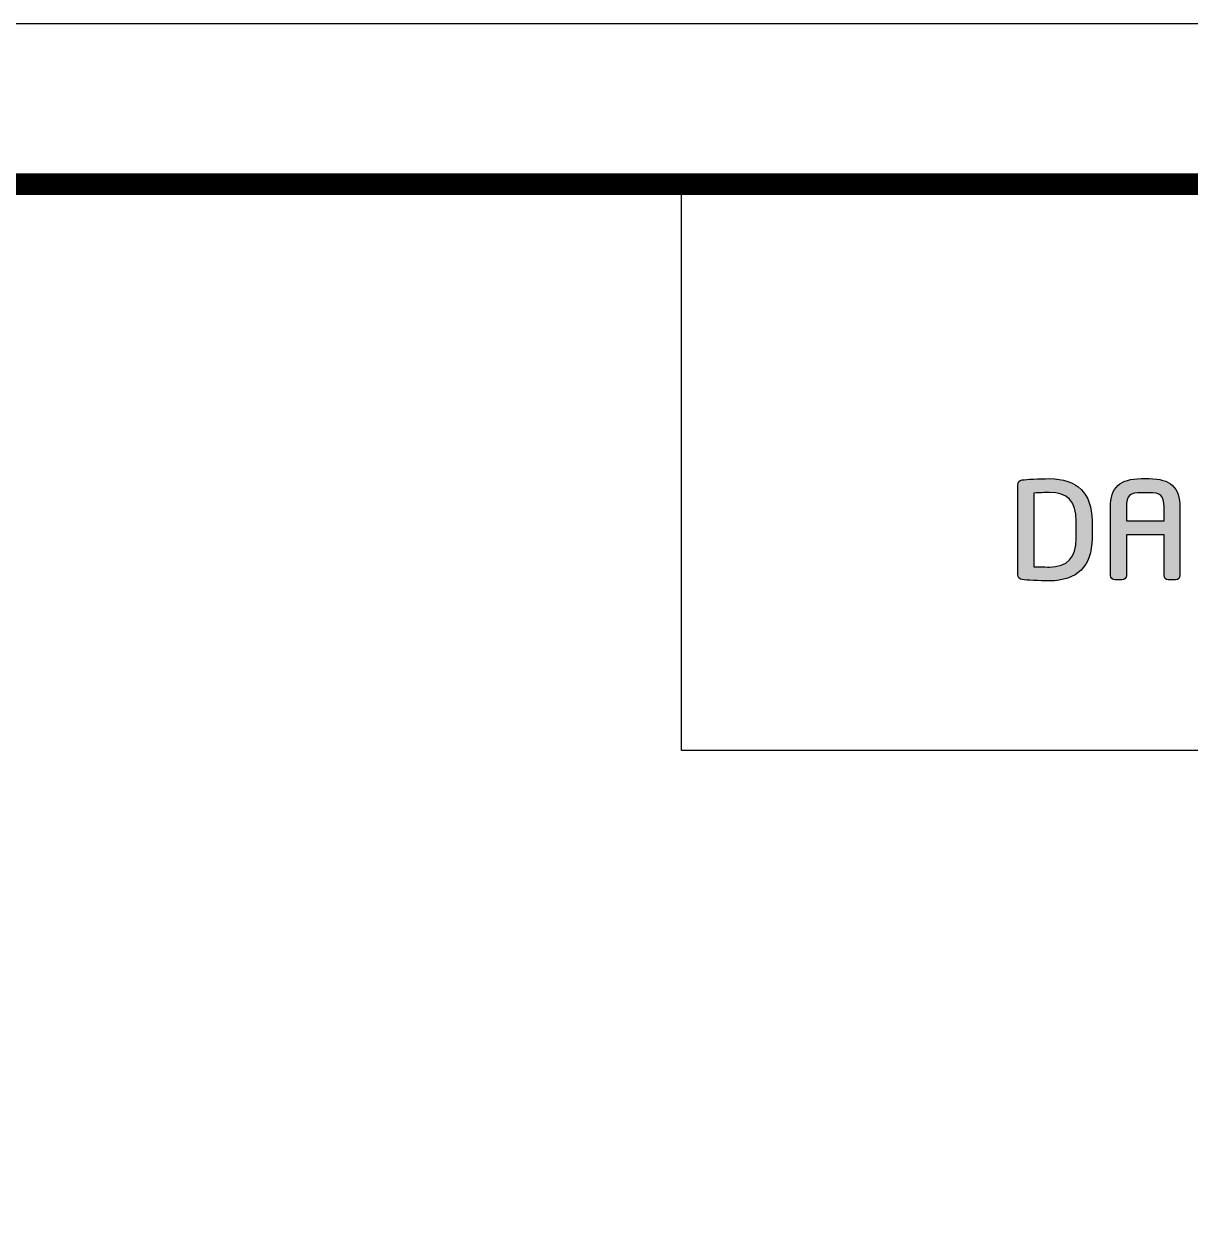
# Model space of a CAD drawing. Extents: x 16296678336 to 16296681200, y -37409618718 to -37409616619.
# Drawn here: x 16296680496 to 16296680851, y -37409616982.8 to -37409616618.8 of the extents above; entities that cross this region are included whole.
import ezdxf

# ---------------------------------------------------------------- set-up
doc = ezdxf.new("R2010")
doc.units = 0
doc.header["$LTSCALE"] = 10
doc.header["$MEASUREMENT"] = 0
doc.layers.get('0').update_dxf_attribs({"linetype": 'CONTINUOUS'})
doc.layers.add('레이어 1', color=7, linetype='CONTINUOUS')

msp = doc.modelspace()

# ---------------------------------------------------------------- hatches: boundary and pattern name
at = {"layer": '레이어 1'}
h = msp.add_hatch(color=5, dxfattribs=at)
h.dxf.hatch_style = 2
edge = h.paths.add_edge_path()
edge.add_spline(control_points=[(16296680816.280331, -37409616775.410263), (16296680816.280331, -37409616781.248413), (16296680813.616711, -37409616784.088821), (16296680808.13435, -37409616784.088821), (16296680808.13435, -37409616784.088821), (16296680804.38353, -37409616784.019363), (16296680803.40601, -37409616784.002403), (16296680803.40601, -37409616784.002403), (16296680803.40601, -37409616761.617416), (16296680803.40601, -37409616761.617416), (16296680805.34873, -37409616761.42453), (16296680808.109619, -37409616761.39212), (16296680808.137051, -37409616761.39212), (16296680813.768, -37409616761.39212), (16296680816.280331, -37409616764.067253), (16296680816.280331, -37409616770.06295), (16296680816.280331, -37409616770.06295), (16296680816.280331, -37409616775.410263), (16296680816.280331, -37409616775.410263)], knot_values=[0, 0, 0, 0, 1, 1, 1, 2, 2, 2, 3, 3, 3, 4, 4, 4, 5, 5, 5, 6, 6, 6, 6], degree=3, periodic=0)
edge = h.paths.add_edge_path()
edge.add_spline(control_points=[(16296680808.13435, -37409616757.187088), (16296680805.090981, -37409616757.187088), (16296680801.14296, -37409616757.373894), (16296680799.84828, -37409616757.582237), (16296680799.03861, -37409616757.718117), (16296680798.51951, -37409616758.323242), (16296680798.51951, -37409616759.122871), (16296680798.51951, -37409616759.122871), (16296680798.51951, -37409616786.354874), (16296680798.51951, -37409616786.354874), (16296680798.51951, -37409616787.193123), (16296680799.043579, -37409616787.782852), (16296680799.88764, -37409616787.900131), (16296680801.112129, -37409616788.103859), (16296680805.04734, -37409616788.289146), (16296680808.13435, -37409616788.289146), (16296680816.63229, -37409616788.289146), (16296680821.122089, -37409616783.834099), (16296680821.122089, -37409616775.410263), (16296680821.122089, -37409616775.410263), (16296680821.122089, -37409616770.06295), (16296680821.122089, -37409616770.06295), (16296680821.122089, -37409616761.63913), (16296680816.63229, -37409616757.187088), (16296680808.13435, -37409616757.187088)], knot_values=[0, 0, 0, 0, 1, 1, 1, 2, 2, 2, 3, 3, 3, 4, 4, 4, 5, 5, 5, 6, 6, 6, 7, 7, 7, 8, 8, 8, 8], degree=3, periodic=0)
h = msp.add_hatch(color=5, dxfattribs=at)
h.dxf.hatch_style = 2
edge = h.paths.add_edge_path()
edge.add_spline(control_points=[(16296680843.03849, -37409616770.030434), (16296680843.03849, -37409616770.030434), (16296680831.57972, -37409616770.030434), (16296680831.57972, -37409616770.030434), (16296680831.57972, -37409616769.604507), (16296680831.57972, -37409616765.944366), (16296680831.57972, -37409616765.944366), (16296680831.57972, -37409616762.123734), (16296680832.71546, -37409616761.475449), (16296680836.122789, -37409616761.475449), (16296680836.122789, -37409616761.475449), (16296680838.498859, -37409616761.475449), (16296680838.498859, -37409616761.475449), (16296680841.904249, -37409616761.475449), (16296680843.03849, -37409616762.123734), (16296680843.03849, -37409616765.944366), (16296680843.03849, -37409616765.944366), (16296680843.03849, -37409616769.604507), (16296680843.03849, -37409616770.030434)], knot_values=[0, 0, 0, 0, 1, 1, 1, 2, 2, 2, 3, 3, 3, 4, 4, 4, 5, 5, 5, 6, 6, 6, 6], degree=3, periodic=0)
edge = h.paths.add_edge_path()
edge.add_spline(control_points=[(16296680838.498859, -37409616757.187088), (16296680838.498859, -37409616757.187088), (16296680836.122789, -37409616757.187088), (16296680836.122789, -37409616757.187088), (16296680829.63163, -37409616757.187088), (16296680826.737539, -37409616759.887047), (16296680826.737539, -37409616765.944366), (16296680826.737539, -37409616765.944366), (16296680826.737539, -37409616786.666786), (16296680826.737539, -37409616786.666786), (16296680826.737539, -37409616787.395409), (16296680827.32959, -37409616788.012787), (16296680828.02844, -37409616788.012787), (16296680828.02844, -37409616788.012787), (16296680830.295361, -37409616788.012787), (16296680830.295361, -37409616788.012787), (16296680831.098841, -37409616788.012787), (16296680831.57972, -37409616787.330513), (16296680831.57972, -37409616786.666786), (16296680831.57972, -37409616786.666786), (16296680831.57972, -37409616774.758781), (16296680831.57972, -37409616774.294151), (16296680831.57972, -37409616774.294151), (16296680843.03849, -37409616774.294151), (16296680843.03849, -37409616774.294151), (16296680843.03849, -37409616774.758781), (16296680843.03849, -37409616786.666786), (16296680843.03849, -37409616786.666786), (16296680843.03849, -37409616787.40921), (16296680843.623899, -37409616788.012787), (16296680844.34519, -37409616788.012787), (16296680844.34519, -37409616788.012787), (16296680846.58429, -37409616788.012787), (16296680846.58429, -37409616788.012787), (16296680847.369289, -37409616788.012787), (16296680847.897539, -37409616787.316582), (16296680847.897539, -37409616786.666786), (16296680847.897539, -37409616786.666786), (16296680847.897539, -37409616765.944366), (16296680847.897539, -37409616765.944366), (16296680847.897539, -37409616759.887047), (16296680844.997789, -37409616757.187088), (16296680838.498859, -37409616757.187088)], knot_values=[0, 0, 0, 0, 1, 1, 1, 2, 2, 2, 3, 3, 3, 4, 4, 4, 5, 5, 5, 6, 6, 6, 7, 7, 7, 8, 8, 8, 9, 9, 9, 10, 10, 10, 11, 11, 11, 12, 12, 12, 13, 13, 13, 14, 14, 14, 14], degree=3, periodic=0)

# ---------------------------------------------------------------- linework, layer by layer
at = {"color": 5, "ltscale": 0.5}
msp.add_line((16296680696.166031, -37409616839.958099), (16296680696.166031, -37409616667.534241), dxfattribs=at)
at = {"color": 5, "ltscale": 40}
msp.add_line((16296681153.955681, -37409616839.958099), (16296680696.166031, -37409616839.958099), dxfattribs=at)
at = {"ltscale": 0.5}
msp.add_lwpolyline([(16296678335.8951, -37409618717.603394), (16296681200.29509, -37409618717.603394), (16296681200.29509, -37409616618.803383), (16296678335.8951, -37409616618.803383)], close=True, dxfattribs=at)
at = {"color": 5, "linetype": 'ByBlock', "lineweight": 200, "const_width": 6.6}
msp.add_lwpolyline([(16296678381.95513, -37409618627.734642), (16296681153.95513, -37409618627.734642), (16296681153.95513, -37409616667.534653), (16296678381.95513, -37409616667.534653)], close=True, dxfattribs=at)
at = {"layer": '레이어 1', "color": 5}
for points, knots in [([(16296680808.13435, -37409616757.187088), (16296680805.090981, -37409616757.187088), (16296680801.14296, -37409616757.373894), (16296680799.84828, -37409616757.582237), (16296680799.03861, -37409616757.718117), (16296680798.51951, -37409616758.323242), (16296680798.51951, -37409616759.122871), (16296680798.51951, -37409616759.122871), (16296680798.51951, -37409616786.354874), (16296680798.51951, -37409616786.354874), (16296680798.51951, -37409616787.193123), (16296680799.043579, -37409616787.782852), (16296680799.88764, -37409616787.900131), (16296680801.112129, -37409616788.103859), (16296680805.04734, -37409616788.289146), (16296680808.13435, -37409616788.289146), (16296680816.63229, -37409616788.289146), (16296680821.122089, -37409616783.834099), (16296680821.122089, -37409616775.410263), (16296680821.122089, -37409616775.410263), (16296680821.122089, -37409616770.06295), (16296680821.122089, -37409616770.06295), (16296680821.122089, -37409616761.63913), (16296680816.63229, -37409616757.187088), (16296680808.13435, -37409616757.187088)], [0, 0, 0, 0, 1, 1, 1, 2, 2, 2, 3, 3, 3, 4, 4, 4, 5, 5, 5, 6, 6, 6, 7, 7, 7, 8, 8, 8, 8]), ([(16296680838.498859, -37409616757.187088), (16296680838.498859, -37409616757.187088), (16296680836.122789, -37409616757.187088), (16296680836.122789, -37409616757.187088), (16296680829.63163, -37409616757.187088), (16296680826.737539, -37409616759.887047), (16296680826.737539, -37409616765.944366), (16296680826.737539, -37409616765.944366), (16296680826.737539, -37409616786.666786), (16296680826.737539, -37409616786.666786), (16296680826.737539, -37409616787.395409), (16296680827.32959, -37409616788.012787), (16296680828.02844, -37409616788.012787), (16296680828.02844, -37409616788.012787), (16296680830.295361, -37409616788.012787), (16296680830.295361, -37409616788.012787), (16296680831.098841, -37409616788.012787), (16296680831.57972, -37409616787.330513), (16296680831.57972, -37409616786.666786), (16296680831.57972, -37409616786.666786), (16296680831.57972, -37409616774.758781), (16296680831.57972, -37409616774.294151), (16296680831.57972, -37409616774.294151), (16296680843.03849, -37409616774.294151), (16296680843.03849, -37409616774.294151), (16296680843.03849, -37409616774.758781), (16296680843.03849, -37409616786.666786), (16296680843.03849, -37409616786.666786), (16296680843.03849, -37409616787.40921), (16296680843.623899, -37409616788.012787), (16296680844.34519, -37409616788.012787), (16296680844.34519, -37409616788.012787), (16296680846.58429, -37409616788.012787), (16296680846.58429, -37409616788.012787), (16296680847.369289, -37409616788.012787), (16296680847.897539, -37409616787.316582), (16296680847.897539, -37409616786.666786), (16296680847.897539, -37409616786.666786), (16296680847.897539, -37409616765.944366), (16296680847.897539, -37409616765.944366), (16296680847.897539, -37409616759.887047), (16296680844.997789, -37409616757.187088), (16296680838.498859, -37409616757.187088)], [0, 0, 0, 0, 1, 1, 1, 2, 2, 2, 3, 3, 3, 4, 4, 4, 5, 5, 5, 6, 6, 6, 7, 7, 7, 8, 8, 8, 9, 9, 9, 10, 10, 10, 11, 11, 11, 12, 12, 12, 13, 13, 13, 14, 14, 14, 14]), ([(16296680816.280331, -37409616775.410263), (16296680816.280331, -37409616781.248413), (16296680813.616711, -37409616784.088821), (16296680808.13435, -37409616784.088821), (16296680808.13435, -37409616784.088821), (16296680804.38353, -37409616784.019363), (16296680803.40601, -37409616784.002403), (16296680803.40601, -37409616784.002403), (16296680803.40601, -37409616761.617416), (16296680803.40601, -37409616761.617416), (16296680805.34873, -37409616761.42453), (16296680808.109619, -37409616761.39212), (16296680808.137051, -37409616761.39212), (16296680813.768, -37409616761.39212), (16296680816.280331, -37409616764.067253), (16296680816.280331, -37409616770.06295), (16296680816.280331, -37409616770.06295), (16296680816.280331, -37409616775.410263), (16296680816.280331, -37409616775.410263)], [0, 0, 0, 0, 1, 1, 1, 2, 2, 2, 3, 3, 3, 4, 4, 4, 5, 5, 5, 6, 6, 6, 6]), ([(16296680843.03849, -37409616770.030434), (16296680843.03849, -37409616770.030434), (16296680831.57972, -37409616770.030434), (16296680831.57972, -37409616770.030434), (16296680831.57972, -37409616769.604507), (16296680831.57972, -37409616765.944366), (16296680831.57972, -37409616765.944366), (16296680831.57972, -37409616762.123734), (16296680832.71546, -37409616761.475449), (16296680836.122789, -37409616761.475449), (16296680836.122789, -37409616761.475449), (16296680838.498859, -37409616761.475449), (16296680838.498859, -37409616761.475449), (16296680841.904249, -37409616761.475449), (16296680843.03849, -37409616762.123734), (16296680843.03849, -37409616765.944366), (16296680843.03849, -37409616765.944366), (16296680843.03849, -37409616769.604507), (16296680843.03849, -37409616770.030434)], [0, 0, 0, 0, 1, 1, 1, 2, 2, 2, 3, 3, 3, 4, 4, 4, 5, 5, 5, 6, 6, 6, 6])]:
    msp.add_open_spline(points, degree=3, knots=knots, dxfattribs=at)

doc.saveas('drawing.dxf')
